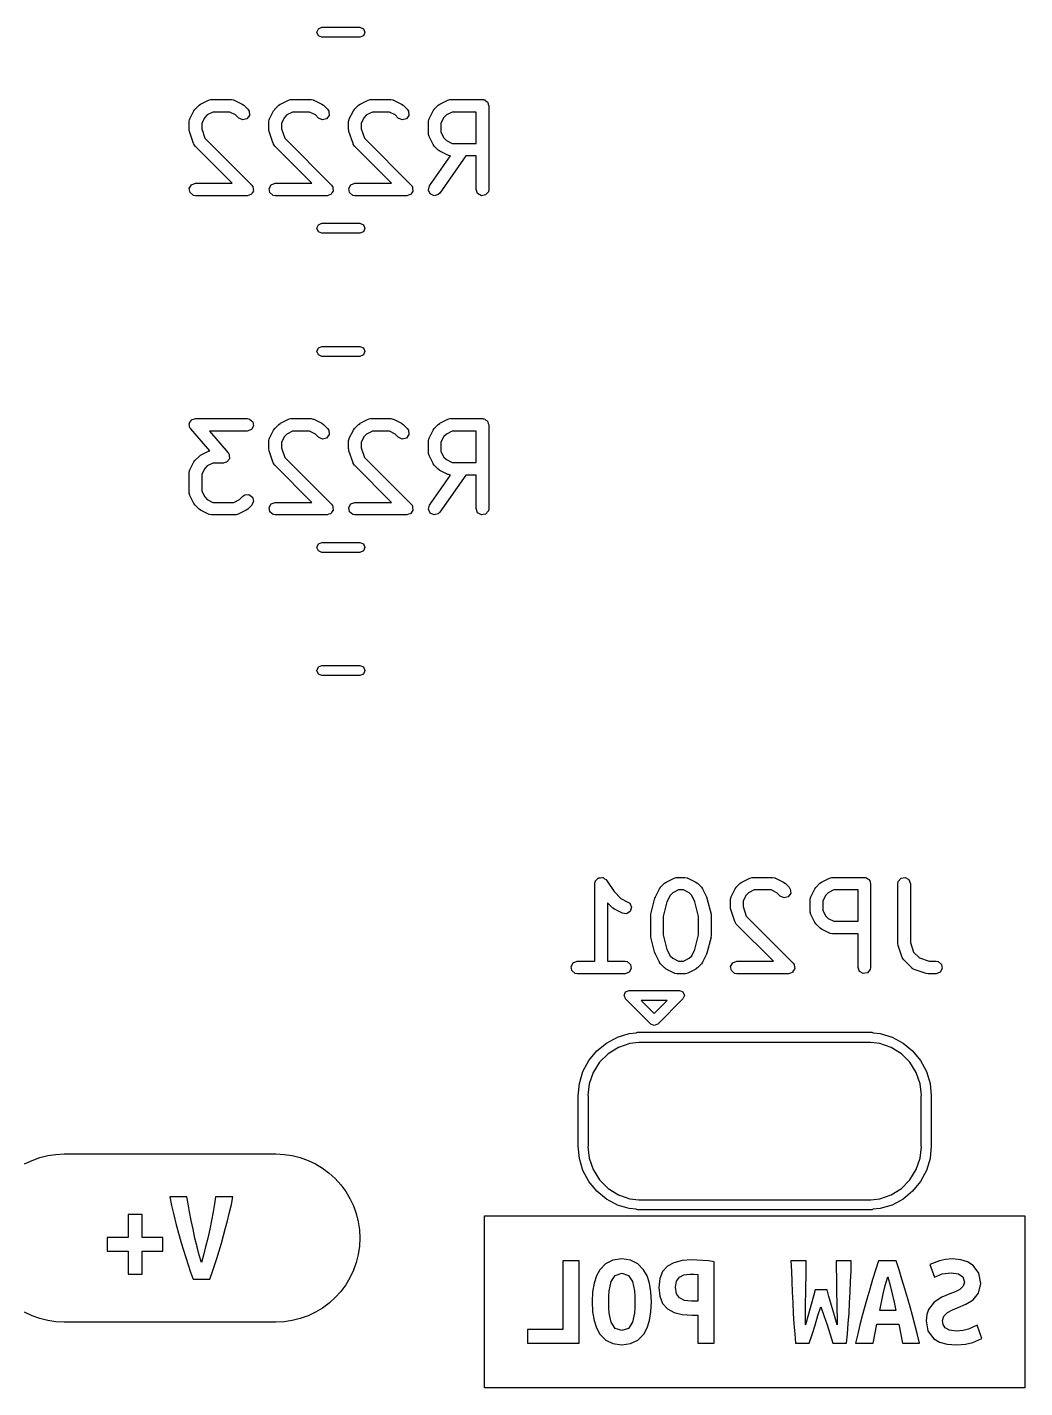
# Model space of a CAD drawing. Extents: x 88 to 206, y -135 to -60.
# Drawn here: x 135.45 to 147.37, y -115.69 to -99.44 of the extents above; entities that cross this region are included whole.
import ezdxf

# ---------------------------------------------------------------- set-up
doc = ezdxf.new("R2010")
doc.units = 0
doc.layers.add('BLACK', color=7, linetype='CONTINUOUS')

msp = doc.modelspace()

# ---------------------------------------------------------------- linework, layer by layer
at = {"layer": 'BLACK', "linetype": 'CONTINUOUS'}
for p, q in [((138.915, -99.5036), (138.933, -99.4612)), ((138.933, -99.546), (138.915, -99.5036)), ((138.933, -99.4612), (138.975, -99.4436)), ((138.975, -99.5636), (138.933, -99.546)), ((138.975, -99.4436), (139.429, -99.4436)), ((139.429, -99.5636), (138.975, -99.5636)), ((139.429, -99.4436), (139.472, -99.4612)), ((139.472, -99.546), (139.429, -99.5636)), ((139.472, -99.4612), (139.489, -99.5036)), ((139.489, -99.5036), (139.472, -99.546)), ((137.459, -100.423), (137.507, -100.376)), ((137.507, -100.376), (137.525, -100.363)), ((137.525, -100.363), (137.526, -100.362)), ((137.526, -100.362), (137.621, -100.314)), ((137.621, -100.314), (137.646, -100.306)), ((137.646, -100.306), (137.651, -100.308)), ((137.651, -100.308), (137.655, -100.306)), ((137.655, -100.306), (137.893, -100.306)), ((137.893, -100.306), (137.919, -100.311)), ((137.919, -100.311), (137.922, -100.313)), ((137.922, -100.313), (137.926, -100.314)), ((137.926, -100.314), (138.022, -100.362)), ((138.022, -100.362), (138.04, -100.375)), ((138.04, -100.375), (138.041, -100.376)), ((138.041, -100.376), (138.089, -100.423)), ((138.411, -100.423), (138.459, -100.376)), ((138.459, -100.376), (138.477, -100.363)), ((138.477, -100.363), (138.478, -100.362)), ((138.478, -100.362), (138.574, -100.314)), ((138.574, -100.314), (138.599, -100.306)), ((138.599, -100.306), (138.603, -100.308)), ((138.603, -100.308), (138.607, -100.306)), ((138.607, -100.306), (138.845, -100.306)), ((138.845, -100.306), (138.871, -100.311)), ((138.871, -100.311), (138.874, -100.313)), ((138.874, -100.313), (138.879, -100.314)), ((138.879, -100.314), (138.974, -100.362)), ((138.974, -100.362), (138.992, -100.375)), ((138.992, -100.375), (138.994, -100.376)), ((138.994, -100.376), (139.041, -100.423)), ((139.364, -100.423), (139.411, -100.376)), ((139.411, -100.376), (139.43, -100.363)), ((139.43, -100.363), (139.431, -100.362)), ((139.431, -100.362), (139.526, -100.314)), ((139.526, -100.314), (139.551, -100.306)), ((139.551, -100.306), (139.555, -100.308)), ((139.555, -100.308), (139.56, -100.306)), ((139.56, -100.306), (139.798, -100.306)), ((139.798, -100.306), (139.823, -100.311)), ((139.823, -100.311), (139.827, -100.313)), ((139.827, -100.313), (139.831, -100.314)), ((139.831, -100.314), (139.926, -100.362)), ((139.926, -100.362), (139.944, -100.375)), ((139.944, -100.375), (139.946, -100.376)), ((139.946, -100.376), (139.994, -100.423)), ((140.316, -100.423), (140.364, -100.376)), ((140.364, -100.376), (140.382, -100.363)), ((140.382, -100.363), (140.383, -100.362)), ((140.383, -100.362), (140.478, -100.314)), ((140.478, -100.314), (140.503, -100.306)), ((140.503, -100.306), (140.508, -100.308)), ((140.508, -100.308), (140.512, -100.306)), ((140.512, -100.306), (140.893, -100.306)), ((140.893, -100.306), (140.903, -100.308)), ((140.903, -100.308), (140.906, -100.307)), ((140.906, -100.307), (140.909, -100.309)), ((140.909, -100.309), (140.919, -100.311)), ((140.919, -100.311), (140.933, -100.323)), ((140.933, -100.323), (140.95, -100.333)), ((140.95, -100.333), (140.953, -100.339)), ((140.953, -100.339), (140.958, -100.343)), ((140.958, -100.343), (140.961, -100.363)), ((140.961, -100.363), (140.968, -100.381)), ((137.397, -100.538), (137.445, -100.443)), ((137.397, -100.542), (137.397, -100.538)), ((137.445, -100.443), (137.458, -100.425)), ((137.458, -100.425), (137.459, -100.423)), ((137.574, -100.521), (137.539, -100.589)), ((137.604, -100.49), (137.574, -100.521)), ((137.672, -100.456), (137.604, -100.49)), ((137.875, -100.456), (137.672, -100.456)), ((137.944, -100.49), (137.875, -100.456)), ((137.983, -100.529), (137.944, -100.49)), ((138.029, -100.551), (137.983, -100.529)), ((138.079, -100.538), (138.029, -100.551)), ((138.108, -100.496), (138.079, -100.538)), ((138.089, -100.423), (138.104, -100.445)), ((138.104, -100.445), (138.108, -100.496)), ((138.349, -100.542), (138.35, -100.538)), ((138.35, -100.538), (138.397, -100.443)), ((138.397, -100.443), (138.411, -100.425)), ((138.411, -100.425), (138.411, -100.423)), ((138.526, -100.521), (138.492, -100.589)), ((138.556, -100.49), (138.526, -100.521)), ((138.625, -100.456), (138.556, -100.49)), ((138.828, -100.456), (138.625, -100.456)), ((138.896, -100.49), (138.828, -100.456)), ((138.935, -100.529), (138.896, -100.49)), ((138.982, -100.551), (138.935, -100.529)), ((139.031, -100.538), (138.982, -100.551)), ((139.061, -100.496), (139.031, -100.538)), ((139.041, -100.423), (139.056, -100.445)), ((139.056, -100.445), (139.061, -100.496)), ((139.301, -100.542), (139.302, -100.538)), ((139.302, -100.538), (139.35, -100.443)), ((139.35, -100.443), (139.363, -100.425)), ((139.363, -100.425), (139.364, -100.423)), ((139.478, -100.521), (139.444, -100.589)), ((139.509, -100.49), (139.478, -100.521)), ((139.577, -100.456), (139.509, -100.49)), ((139.78, -100.456), (139.577, -100.456)), ((139.848, -100.49), (139.78, -100.456)), ((139.887, -100.529), (139.848, -100.49)), ((139.934, -100.551), (139.887, -100.529)), ((139.984, -100.538), (139.934, -100.551)), ((140.013, -100.496), (139.984, -100.538)), ((139.994, -100.423), (140.008, -100.445)), ((140.008, -100.445), (140.013, -100.496)), ((140.254, -100.538), (140.302, -100.443)), ((140.254, -100.542), (140.254, -100.538)), ((140.302, -100.443), (140.315, -100.425)), ((140.315, -100.425), (140.316, -100.423)), ((140.431, -100.521), (140.396, -100.589)), ((140.461, -100.49), (140.431, -100.521)), ((140.53, -100.456), (140.461, -100.49)), ((140.818, -100.456), (140.53, -100.456)), ((140.818, -100.83), (140.818, -100.456)), ((140.968, -100.381), (140.968, -101.381)), ((137.389, -100.571), (137.394, -100.546)), ((137.389, -100.667), (137.389, -100.571)), ((137.39, -100.668), (137.389, -100.667)), ((137.393, -100.69), (137.39, -100.668)), ((137.441, -100.833), (137.393, -100.69)), ((137.394, -100.546), (137.397, -100.542)), ((137.539, -100.589), (137.539, -100.655)), ((137.539, -100.655), (137.577, -100.769)), ((138.342, -100.571), (138.346, -100.546)), ((138.342, -100.667), (138.342, -100.571)), ((138.342, -100.668), (138.342, -100.667)), ((138.346, -100.69), (138.342, -100.668)), ((138.346, -100.546), (138.349, -100.542)), ((138.393, -100.833), (138.346, -100.69)), ((138.492, -100.589), (138.492, -100.655)), ((138.492, -100.655), (138.53, -100.769)), ((139.294, -100.571), (139.299, -100.546)), ((139.294, -100.667), (139.294, -100.571)), ((139.295, -100.668), (139.294, -100.667)), ((139.298, -100.69), (139.295, -100.668)), ((139.346, -100.833), (139.298, -100.69)), ((139.299, -100.546), (139.301, -100.542)), ((139.444, -100.589), (139.444, -100.655)), ((139.444, -100.655), (139.482, -100.769)), ((140.246, -100.571), (140.251, -100.546)), ((140.246, -100.714), (140.246, -100.571)), ((140.251, -100.546), (140.254, -100.542)), ((140.396, -100.589), (140.396, -100.697)), ((140.396, -100.697), (140.431, -100.765)), ((137.444, -100.837), (137.441, -100.833)), ((137.444, -100.841), (137.444, -100.837)), ((137.459, -100.863), (137.444, -100.841)), ((137.902, -101.306), (137.459, -100.863)), ((137.577, -100.769), (138.136, -101.328)), ((138.396, -100.837), (138.393, -100.833)), ((138.396, -100.841), (138.396, -100.837)), ((138.411, -100.863), (138.396, -100.841)), ((138.855, -101.306), (138.411, -100.863)), ((138.53, -100.769), (139.089, -101.328)), ((139.348, -100.837), (139.346, -100.833)), ((139.349, -100.841), (139.348, -100.837)), ((139.364, -100.863), (139.349, -100.841)), ((139.807, -101.306), (139.364, -100.863)), ((139.482, -100.769), (140.041, -101.328)), ((140.248, -100.719), (140.246, -100.714)), ((140.247, -100.723), (140.248, -100.719)), ((140.254, -100.748), (140.247, -100.723)), ((140.302, -100.843), (140.254, -100.748)), ((140.303, -100.844), (140.302, -100.843)), ((140.316, -100.863), (140.303, -100.844)), ((140.364, -100.91), (140.316, -100.863)), ((140.431, -100.765), (140.461, -100.796)), ((140.461, -100.796), (140.53, -100.83)), ((140.53, -100.83), (140.818, -100.83)), ((140.26, -101.338), (140.511, -100.98)), ((140.365, -100.911), (140.364, -100.91)), ((140.383, -100.924), (140.365, -100.911)), ((140.478, -100.972), (140.383, -100.924)), ((140.694, -100.98), (140.383, -101.424)), ((140.483, -100.972), (140.478, -100.972)), ((140.486, -100.975), (140.483, -100.972)), ((140.511, -100.98), (140.486, -100.975)), ((140.818, -100.98), (140.694, -100.98)), ((140.818, -101.381), (140.818, -100.98)), ((137.39, -101.368), (137.416, -101.324)), ((137.416, -101.324), (137.464, -101.306)), ((137.464, -101.306), (137.902, -101.306)), ((138.136, -101.328), (138.146, -101.341)), ((138.146, -101.341), (138.148, -101.343)), ((138.148, -101.343), (138.149, -101.345)), ((138.149, -101.345), (138.151, -101.349)), ((138.151, -101.349), (138.153, -101.372)), ((138.343, -101.368), (138.368, -101.324)), ((138.368, -101.324), (138.417, -101.306)), ((138.417, -101.306), (138.855, -101.306)), ((139.089, -101.328), (139.098, -101.341)), ((139.098, -101.341), (139.101, -101.343)), ((139.101, -101.343), (139.101, -101.345)), ((139.101, -101.345), (139.104, -101.349)), ((139.104, -101.349), (139.106, -101.372)), ((139.295, -101.368), (139.321, -101.324)), ((139.321, -101.324), (139.369, -101.306)), ((139.369, -101.306), (139.807, -101.306)), ((140.041, -101.328), (140.051, -101.341)), ((140.051, -101.341), (140.053, -101.343)), ((140.053, -101.343), (140.053, -101.345)), ((140.053, -101.345), (140.056, -101.349)), ((140.056, -101.349), (140.058, -101.372)), ((140.247, -101.388), (140.26, -101.338)), ((137.399, -101.418), (137.39, -101.368)), ((137.439, -101.451), (137.399, -101.418)), ((137.464, -101.456), (137.439, -101.451)), ((138.083, -101.456), (137.464, -101.456)), ((138.105, -101.448), (138.083, -101.456)), ((138.126, -101.442), (138.105, -101.448)), ((138.128, -101.44), (138.126, -101.442)), ((138.132, -101.438), (138.128, -101.44)), ((138.143, -101.419), (138.132, -101.438)), ((138.156, -101.4), (138.143, -101.419)), ((138.153, -101.372), (138.157, -101.394)), ((138.157, -101.394), (138.155, -101.397)), ((138.155, -101.397), (138.156, -101.4)), ((138.352, -101.418), (138.343, -101.368)), ((138.391, -101.451), (138.352, -101.418)), ((138.417, -101.456), (138.391, -101.451)), ((139.036, -101.456), (138.417, -101.456)), ((139.057, -101.448), (139.036, -101.456)), ((139.079, -101.442), (139.057, -101.448)), ((139.081, -101.44), (139.079, -101.442)), ((139.084, -101.438), (139.081, -101.44)), ((139.095, -101.419), (139.084, -101.438)), ((139.108, -101.4), (139.095, -101.419)), ((139.106, -101.372), (139.11, -101.394)), ((139.11, -101.394), (139.108, -101.397)), ((139.108, -101.397), (139.108, -101.4)), ((139.304, -101.418), (139.295, -101.368)), ((139.343, -101.451), (139.304, -101.418)), ((139.369, -101.456), (139.343, -101.451)), ((139.988, -101.456), (139.369, -101.456)), ((140.009, -101.448), (139.988, -101.456)), ((140.031, -101.442), (140.009, -101.448)), ((140.033, -101.44), (140.031, -101.442)), ((140.036, -101.438), (140.033, -101.44)), ((140.048, -101.419), (140.036, -101.438)), ((140.061, -101.4), (140.048, -101.419)), ((140.058, -101.372), (140.062, -101.394)), ((140.062, -101.394), (140.06, -101.397)), ((140.06, -101.397), (140.061, -101.4)), ((140.268, -101.434), (140.247, -101.388)), ((140.315, -101.456), (140.268, -101.434)), ((140.364, -101.442), (140.315, -101.456)), ((140.383, -101.424), (140.364, -101.442)), ((140.835, -101.429), (140.818, -101.381)), ((140.88, -101.455), (140.835, -101.429)), ((140.93, -101.446), (140.88, -101.455)), ((140.963, -101.407), (140.93, -101.446)), ((140.968, -101.381), (140.963, -101.407)), ((138.915, -101.844), (138.933, -101.801)), ((138.933, -101.801), (138.975, -101.784)), ((138.975, -101.784), (139.429, -101.784)), ((139.429, -101.784), (139.472, -101.801)), ((139.472, -101.801), (139.489, -101.844)), ((138.933, -101.886), (138.915, -101.844)), ((138.975, -101.904), (138.933, -101.886)), ((139.429, -101.904), (138.975, -101.904)), ((139.472, -101.886), (139.429, -101.904)), ((139.489, -101.844), (139.472, -101.886)), ((138.915, -103.314), (138.933, -103.271)), ((138.933, -103.271), (138.975, -103.254)), ((138.975, -103.254), (139.429, -103.254)), ((139.429, -103.254), (139.472, -103.271)), ((139.472, -103.271), (139.489, -103.314)), ((138.933, -103.356), (138.915, -103.314)), ((138.975, -103.374), (138.933, -103.356)), ((139.429, -103.374), (138.975, -103.374)), ((139.472, -103.356), (139.429, -103.374)), ((139.489, -103.314), (139.472, -103.356)), ((137.39, -104.178), (137.393, -104.173)), ((137.394, -104.198), (137.39, -104.178)), ((137.393, -104.167), (137.406, -104.151)), ((137.393, -104.173), (137.393, -104.167)), ((137.394, -104.218), (137.394, -104.198)), ((137.399, -104.225), (137.394, -104.218)), ((137.399, -104.228), (137.399, -104.225)), ((137.402, -104.231), (137.399, -104.228)), ((137.408, -104.24), (137.402, -104.231)), ((137.406, -104.151), (137.416, -104.134)), ((137.636, -104.501), (137.408, -104.24)), ((137.416, -104.134), (137.422, -104.131)), ((137.422, -104.131), (137.425, -104.127)), ((137.425, -104.127), (137.445, -104.123)), ((137.445, -104.123), (137.464, -104.116)), ((137.464, -104.116), (138.083, -104.116)), ((138.083, -104.266), (137.63, -104.266)), ((137.63, -104.266), (137.854, -104.523)), ((138.083, -104.116), (138.109, -104.121)), ((138.132, -104.248), (138.083, -104.266)), ((138.109, -104.121), (138.148, -104.153)), ((138.157, -104.204), (138.132, -104.248)), ((138.148, -104.153), (138.157, -104.204)), ((138.35, -104.348), (138.397, -104.253)), ((138.397, -104.253), (138.411, -104.235)), ((138.411, -104.233), (138.459, -104.186)), ((138.411, -104.235), (138.411, -104.233)), ((138.459, -104.186), (138.477, -104.173)), ((138.477, -104.173), (138.478, -104.172)), ((138.478, -104.172), (138.574, -104.124)), ((138.625, -104.266), (138.556, -104.3)), ((138.574, -104.124), (138.599, -104.116)), ((138.599, -104.116), (138.603, -104.118)), ((138.603, -104.118), (138.607, -104.116)), ((138.607, -104.116), (138.845, -104.116)), ((138.828, -104.266), (138.625, -104.266)), ((138.896, -104.3), (138.828, -104.266)), ((138.845, -104.116), (138.871, -104.121)), ((138.871, -104.121), (138.874, -104.123)), ((138.874, -104.123), (138.879, -104.124)), ((138.879, -104.124), (138.974, -104.172)), ((138.974, -104.172), (138.992, -104.185)), ((138.992, -104.185), (138.994, -104.186)), ((138.994, -104.186), (139.041, -104.233)), ((139.041, -104.233), (139.056, -104.255)), ((139.056, -104.255), (139.061, -104.306)), ((139.302, -104.348), (139.35, -104.253)), ((139.35, -104.253), (139.363, -104.235)), ((139.363, -104.235), (139.364, -104.233)), ((139.364, -104.233), (139.411, -104.186)), ((139.411, -104.186), (139.43, -104.173)), ((139.43, -104.173), (139.431, -104.172)), ((139.431, -104.172), (139.526, -104.124)), ((139.577, -104.266), (139.509, -104.3)), ((139.526, -104.124), (139.551, -104.116)), ((139.551, -104.116), (139.555, -104.118)), ((139.555, -104.118), (139.56, -104.116)), ((139.56, -104.116), (139.798, -104.116)), ((139.78, -104.266), (139.577, -104.266)), ((139.848, -104.3), (139.78, -104.266)), ((139.798, -104.116), (139.823, -104.121)), ((139.823, -104.121), (139.827, -104.123)), ((139.827, -104.123), (139.831, -104.124)), ((139.831, -104.124), (139.926, -104.172)), ((139.926, -104.172), (139.944, -104.185)), ((139.944, -104.185), (139.946, -104.186)), ((139.946, -104.186), (139.994, -104.233)), ((139.994, -104.233), (140.008, -104.255)), ((140.008, -104.255), (140.013, -104.306)), ((140.254, -104.348), (140.302, -104.253)), ((140.302, -104.253), (140.315, -104.235)), ((140.315, -104.235), (140.316, -104.233)), ((140.316, -104.233), (140.364, -104.186)), ((140.364, -104.186), (140.382, -104.173)), ((140.382, -104.173), (140.383, -104.172)), ((140.383, -104.172), (140.478, -104.124)), ((140.53, -104.266), (140.461, -104.3)), ((140.478, -104.124), (140.503, -104.116)), ((140.503, -104.116), (140.508, -104.118)), ((140.508, -104.118), (140.512, -104.116)), ((140.512, -104.116), (140.893, -104.116)), ((140.818, -104.266), (140.53, -104.266)), ((140.818, -104.64), (140.818, -104.266)), ((140.893, -104.116), (140.903, -104.118)), ((140.903, -104.118), (140.906, -104.117)), ((140.906, -104.117), (140.909, -104.119)), ((140.909, -104.119), (140.919, -104.121)), ((140.919, -104.121), (140.933, -104.133)), ((140.933, -104.133), (140.95, -104.143)), ((140.95, -104.143), (140.953, -104.149)), ((140.953, -104.149), (140.958, -104.153)), ((140.958, -104.153), (140.961, -104.173)), ((140.961, -104.173), (140.968, -104.191)), ((140.968, -104.191), (140.968, -105.191)), ((138.342, -104.381), (138.346, -104.356)), ((138.342, -104.477), (138.342, -104.381)), ((138.346, -104.356), (138.349, -104.352)), ((138.349, -104.352), (138.35, -104.348)), ((138.526, -104.331), (138.492, -104.399)), ((138.492, -104.399), (138.492, -104.465)), ((138.556, -104.3), (138.526, -104.331)), ((138.935, -104.339), (138.896, -104.3)), ((138.982, -104.361), (138.935, -104.339)), ((139.031, -104.348), (138.982, -104.361)), ((139.061, -104.306), (139.031, -104.348)), ((139.294, -104.381), (139.299, -104.356)), ((139.294, -104.477), (139.294, -104.381)), ((139.299, -104.356), (139.301, -104.352)), ((139.301, -104.352), (139.302, -104.348)), ((139.478, -104.331), (139.444, -104.399)), ((139.444, -104.399), (139.444, -104.465)), ((139.509, -104.3), (139.478, -104.331)), ((139.887, -104.339), (139.848, -104.3)), ((139.934, -104.361), (139.887, -104.339)), ((139.984, -104.348), (139.934, -104.361)), ((140.013, -104.306), (139.984, -104.348)), ((140.246, -104.381), (140.251, -104.356)), ((140.246, -104.524), (140.246, -104.381)), ((140.251, -104.356), (140.254, -104.352)), ((140.254, -104.352), (140.254, -104.348)), ((140.431, -104.331), (140.396, -104.399)), ((140.396, -104.399), (140.396, -104.507)), ((140.461, -104.3), (140.431, -104.331)), ((137.459, -104.614), (137.507, -104.567)), ((137.507, -104.567), (137.525, -104.554)), ((137.525, -104.554), (137.526, -104.552)), ((137.526, -104.552), (137.621, -104.505)), ((137.621, -104.505), (137.636, -104.501)), ((137.854, -104.523), (137.86, -104.532)), ((137.869, -104.596), (137.856, -104.612)), ((137.86, -104.532), (137.863, -104.534)), ((137.863, -104.534), (137.863, -104.537)), ((137.863, -104.537), (137.868, -104.545)), ((137.868, -104.545), (137.868, -104.565)), ((137.868, -104.565), (137.871, -104.585)), ((137.871, -104.585), (137.869, -104.59)), ((137.869, -104.59), (137.869, -104.596)), ((138.342, -104.478), (138.342, -104.477)), ((138.346, -104.5), (138.342, -104.478)), ((138.393, -104.643), (138.346, -104.5)), ((138.492, -104.465), (138.53, -104.579)), ((138.53, -104.579), (139.089, -105.138)), ((139.295, -104.478), (139.294, -104.477)), ((139.298, -104.5), (139.295, -104.478)), ((139.346, -104.643), (139.298, -104.5)), ((139.444, -104.465), (139.482, -104.579)), ((139.482, -104.579), (140.041, -105.138)), ((140.248, -104.529), (140.246, -104.524)), ((140.247, -104.533), (140.248, -104.529)), ((140.254, -104.558), (140.247, -104.533)), ((140.302, -104.653), (140.254, -104.558)), ((140.396, -104.507), (140.431, -104.575)), ((140.431, -104.575), (140.461, -104.606)), ((137.389, -104.762), (137.394, -104.737)), ((137.389, -105.001), (137.389, -104.762)), ((137.394, -104.737), (137.397, -104.733)), ((137.397, -104.729), (137.445, -104.634)), ((137.397, -104.733), (137.397, -104.729)), ((137.445, -104.634), (137.458, -104.616)), ((137.458, -104.616), (137.459, -104.614)), ((137.574, -104.712), (137.539, -104.78)), ((137.604, -104.681), (137.574, -104.712)), ((137.672, -104.647), (137.604, -104.681)), ((137.798, -104.647), (137.672, -104.647)), ((137.817, -104.64), (137.798, -104.647)), ((137.836, -104.636), (137.817, -104.64)), ((137.84, -104.631), (137.836, -104.636)), ((137.846, -104.629), (137.84, -104.631)), ((137.856, -104.612), (137.846, -104.629)), ((138.396, -104.647), (138.393, -104.643)), ((138.396, -104.651), (138.396, -104.647)), ((138.411, -104.673), (138.396, -104.651)), ((138.855, -105.116), (138.411, -104.673)), ((139.348, -104.647), (139.346, -104.643)), ((139.349, -104.651), (139.348, -104.647)), ((139.364, -104.673), (139.349, -104.651)), ((139.807, -105.116), (139.364, -104.673)), ((140.303, -104.654), (140.302, -104.653)), ((140.316, -104.673), (140.303, -104.654)), ((140.364, -104.72), (140.316, -104.673)), ((140.365, -104.721), (140.364, -104.72)), ((140.383, -104.734), (140.365, -104.721)), ((140.478, -104.782), (140.383, -104.734)), ((140.461, -104.606), (140.53, -104.64)), ((140.53, -104.64), (140.818, -104.64)), ((137.539, -104.78), (137.539, -104.983)), ((140.26, -105.148), (140.511, -104.79)), ((140.694, -104.79), (140.383, -105.234)), ((140.483, -104.782), (140.478, -104.782)), ((140.486, -104.785), (140.483, -104.782)), ((140.511, -104.79), (140.486, -104.785)), ((140.818, -104.79), (140.694, -104.79)), ((140.818, -105.191), (140.818, -104.79)), ((137.391, -105.005), (137.389, -105.001)), ((137.39, -105.009), (137.391, -105.005)), ((137.397, -105.034), (137.39, -105.009)), ((137.445, -105.129), (137.397, -105.034)), ((137.539, -104.983), (137.574, -105.051)), ((137.574, -105.051), (137.604, -105.082)), ((137.604, -105.082), (137.672, -105.116)), ((137.923, -105.116), (137.991, -105.082)), ((137.991, -105.082), (138.03, -105.043)), ((138.03, -105.043), (138.052, -105.028)), ((138.052, -105.028), (138.103, -105.023)), ((138.103, -105.023), (138.145, -105.053)), ((138.145, -105.053), (138.158, -105.102)), ((137.446, -105.13), (137.445, -105.129)), ((137.459, -105.149), (137.446, -105.13)), ((137.507, -105.196), (137.459, -105.149)), ((137.508, -105.197), (137.507, -105.196)), ((137.526, -105.21), (137.508, -105.197)), ((137.621, -105.258), (137.526, -105.21)), ((137.672, -105.116), (137.923, -105.116)), ((138.069, -105.21), (137.974, -105.258)), ((138.07, -105.209), (138.069, -105.21)), ((138.089, -105.196), (138.07, -105.209)), ((138.136, -105.149), (138.089, -105.196)), ((138.158, -105.102), (138.136, -105.149)), ((138.343, -105.178), (138.368, -105.134)), ((138.352, -105.228), (138.343, -105.178)), ((138.391, -105.261), (138.352, -105.228)), ((138.368, -105.134), (138.417, -105.116)), ((138.417, -105.116), (138.855, -105.116)), ((139.081, -105.25), (139.079, -105.252)), ((139.084, -105.248), (139.081, -105.25)), ((139.095, -105.229), (139.084, -105.248)), ((139.089, -105.138), (139.098, -105.151)), ((139.108, -105.21), (139.095, -105.229)), ((139.098, -105.151), (139.101, -105.153)), ((139.101, -105.153), (139.101, -105.155)), ((139.101, -105.155), (139.104, -105.159)), ((139.104, -105.159), (139.106, -105.182)), ((139.106, -105.182), (139.11, -105.204)), ((139.11, -105.204), (139.108, -105.207)), ((139.108, -105.207), (139.108, -105.21)), ((139.295, -105.178), (139.321, -105.134)), ((139.304, -105.228), (139.295, -105.178)), ((139.343, -105.261), (139.304, -105.228)), ((139.321, -105.134), (139.369, -105.116)), ((139.369, -105.116), (139.807, -105.116)), ((140.033, -105.25), (140.031, -105.252)), ((140.036, -105.248), (140.033, -105.25)), ((140.048, -105.229), (140.036, -105.248)), ((140.041, -105.138), (140.051, -105.151)), ((140.061, -105.21), (140.048, -105.229)), ((140.051, -105.151), (140.053, -105.153)), ((140.053, -105.153), (140.053, -105.155)), ((140.053, -105.155), (140.056, -105.159)), ((140.056, -105.159), (140.058, -105.182)), ((140.058, -105.182), (140.062, -105.204)), ((140.062, -105.204), (140.06, -105.207)), ((140.06, -105.207), (140.061, -105.21)), ((140.247, -105.198), (140.26, -105.148)), ((140.268, -105.244), (140.247, -105.198)), ((140.315, -105.266), (140.268, -105.244)), ((140.383, -105.234), (140.364, -105.252)), ((140.835, -105.239), (140.818, -105.191)), ((140.88, -105.265), (140.835, -105.239)), ((140.963, -105.217), (140.93, -105.256)), ((140.968, -105.191), (140.963, -105.217)), ((137.626, -105.259), (137.621, -105.258)), ((137.629, -105.261), (137.626, -105.259)), ((137.655, -105.266), (137.629, -105.261)), ((137.94, -105.266), (137.655, -105.266)), ((137.945, -105.264), (137.94, -105.266)), ((137.949, -105.265), (137.945, -105.264)), ((137.974, -105.258), (137.949, -105.265)), ((138.417, -105.266), (138.391, -105.261)), ((139.036, -105.266), (138.417, -105.266)), ((139.057, -105.258), (139.036, -105.266)), ((139.079, -105.252), (139.057, -105.258)), ((139.369, -105.266), (139.343, -105.261)), ((139.988, -105.266), (139.369, -105.266)), ((140.009, -105.258), (139.988, -105.266)), ((140.031, -105.252), (140.009, -105.258)), ((140.364, -105.252), (140.315, -105.266)), ((140.93, -105.256), (140.88, -105.265)), ((138.915, -105.654), (138.933, -105.611)), ((138.933, -105.696), (138.915, -105.654)), ((138.933, -105.611), (138.975, -105.594)), ((138.975, -105.714), (138.933, -105.696)), ((138.975, -105.594), (139.429, -105.594)), ((139.429, -105.714), (138.975, -105.714)), ((139.429, -105.594), (139.472, -105.611)), ((139.472, -105.696), (139.429, -105.714)), ((139.472, -105.611), (139.489, -105.654)), ((139.489, -105.654), (139.472, -105.696)), ((138.915, -107.124), (138.933, -107.081)), ((138.933, -107.166), (138.915, -107.124)), ((138.933, -107.081), (138.975, -107.064)), ((138.975, -107.184), (138.933, -107.166)), ((138.975, -107.064), (139.429, -107.064)), ((139.429, -107.184), (138.975, -107.184)), ((139.429, -107.064), (139.472, -107.081)), ((139.472, -107.166), (139.429, -107.184)), ((139.472, -107.081), (139.489, -107.124)), ((139.489, -107.124), (139.472, -107.166)), ((142.244, -109.635), (142.26, -109.62)), ((142.244, -109.639), (142.244, -109.635)), ((142.26, -109.62), (142.274, -109.603)), ((142.274, -109.603), (142.278, -109.602)), ((142.278, -109.602), (142.282, -109.599)), ((142.282, -109.599), (142.303, -109.598)), ((142.303, -109.598), (142.325, -109.594)), ((142.325, -109.594), (142.328, -109.596)), ((142.328, -109.596), (142.333, -109.596)), ((142.333, -109.596), (142.35, -109.609)), ((142.35, -109.609), (142.369, -109.62)), ((142.369, -109.62), (142.371, -109.624)), ((142.371, -109.624), (142.374, -109.627)), ((142.374, -109.627), (142.465, -109.763)), ((143.088, -109.649), (143.183, -109.601)), ((143.183, -109.601), (143.208, -109.594)), ((143.208, -109.594), (143.212, -109.595)), ((143.212, -109.595), (143.216, -109.593)), ((143.216, -109.593), (143.312, -109.593)), ((143.312, -109.593), (143.337, -109.598)), ((143.337, -109.598), (143.341, -109.601)), ((143.341, -109.601), (143.345, -109.601)), ((143.345, -109.601), (143.44, -109.649)), ((143.992, -109.649), (144.088, -109.601)), ((144.088, -109.601), (144.113, -109.594)), ((144.113, -109.594), (144.117, -109.595)), ((144.117, -109.595), (144.121, -109.593)), ((144.121, -109.593), (144.359, -109.593)), ((144.359, -109.593), (144.385, -109.598)), ((144.385, -109.598), (144.388, -109.601)), ((144.388, -109.601), (144.393, -109.601)), ((144.393, -109.601), (144.488, -109.649)), ((144.945, -109.649), (145.04, -109.601)), ((145.04, -109.601), (145.065, -109.594)), ((145.065, -109.594), (145.069, -109.595)), ((145.069, -109.595), (145.074, -109.593)), ((145.074, -109.593), (145.455, -109.593)), ((145.455, -109.593), (145.464, -109.595)), ((145.464, -109.595), (145.468, -109.594)), ((145.468, -109.594), (145.47, -109.596)), ((145.47, -109.596), (145.48, -109.598)), ((145.48, -109.598), (145.495, -109.61)), ((145.495, -109.61), (145.512, -109.62)), ((145.512, -109.62), (145.514, -109.626)), ((145.514, -109.626), (145.519, -109.631)), ((145.519, -109.631), (145.523, -109.65)), ((145.86, -109.643), (145.893, -109.603)), ((145.893, -109.603), (145.944, -109.594)), ((145.944, -109.594), (145.988, -109.62)), ((145.988, -109.62), (146.006, -109.668)), ((142.237, -109.668), (142.241, -109.643)), ((142.237, -110.593), (142.237, -109.668)), ((142.241, -109.643), (142.244, -109.639)), ((142.465, -109.763), (142.547, -109.845)), ((142.959, -109.825), (143.006, -109.73)), ((143.006, -109.73), (143.02, -109.712)), ((143.02, -109.712), (143.021, -109.71)), ((143.021, -109.71), (143.068, -109.663)), ((143.068, -109.663), (143.087, -109.65)), ((143.087, -109.65), (143.088, -109.649)), ((143.166, -109.777), (143.135, -109.808)), ((143.234, -109.743), (143.166, -109.777)), ((143.294, -109.743), (143.234, -109.743)), ((143.362, -109.777), (143.294, -109.743)), ((143.393, -109.808), (143.362, -109.777)), ((143.44, -109.649), (143.458, -109.662)), ((143.458, -109.662), (143.46, -109.663)), ((143.46, -109.663), (143.508, -109.71)), ((143.508, -109.71), (143.52, -109.729)), ((143.52, -109.729), (143.522, -109.73)), ((143.522, -109.73), (143.569, -109.825)), ((143.864, -109.825), (143.911, -109.73)), ((143.911, -109.73), (143.925, -109.712)), ((143.925, -109.71), (143.973, -109.663)), ((143.925, -109.712), (143.925, -109.71)), ((143.973, -109.663), (143.991, -109.65)), ((143.991, -109.65), (143.992, -109.649)), ((144.07, -109.777), (144.04, -109.808)), ((144.139, -109.743), (144.07, -109.777)), ((144.342, -109.743), (144.139, -109.743)), ((144.41, -109.777), (144.342, -109.743)), ((144.449, -109.816), (144.41, -109.777)), ((144.488, -109.649), (144.506, -109.662)), ((144.506, -109.662), (144.508, -109.663)), ((144.508, -109.663), (144.555, -109.71)), ((144.575, -109.783), (144.545, -109.825)), ((144.555, -109.71), (144.57, -109.732)), ((144.57, -109.732), (144.575, -109.783)), ((144.816, -109.825), (144.864, -109.73)), ((144.864, -109.73), (144.877, -109.712)), ((144.877, -109.712), (144.878, -109.71)), ((144.878, -109.71), (144.925, -109.663)), ((144.925, -109.663), (144.944, -109.65)), ((144.944, -109.65), (144.945, -109.649)), ((145.023, -109.777), (144.992, -109.808)), ((145.091, -109.743), (145.023, -109.777)), ((145.38, -109.743), (145.091, -109.743)), ((145.38, -110.117), (145.38, -109.743)), ((145.523, -109.65), (145.53, -109.668)), ((145.53, -109.668), (145.53, -110.668)), ((145.856, -109.668), (145.86, -109.643)), ((145.856, -110.382), (145.856, -109.668)), ((146.006, -109.668), (146.006, -110.37)), ((142.449, -109.959), (142.387, -109.897)), ((142.387, -109.897), (142.387, -110.593)), ((142.451, -109.96), (142.449, -109.959)), ((142.469, -109.973), (142.451, -109.96)), ((142.547, -109.845), (142.631, -109.887)), ((142.631, -109.887), (142.652, -109.902)), ((142.652, -109.902), (142.672, -109.949)), ((142.672, -109.949), (142.658, -109.999)), ((142.906, -110.031), (142.953, -109.84)), ((142.953, -109.84), (142.958, -109.829)), ((142.958, -109.829), (142.959, -109.825)), ((143.097, -109.885), (143.053, -110.058)), ((143.135, -109.808), (143.097, -109.885)), ((143.431, -109.885), (143.393, -109.808)), ((143.475, -110.058), (143.431, -109.885)), ((143.569, -109.825), (143.573, -109.838)), ((143.573, -109.838), (143.575, -109.84)), ((143.575, -109.84), (143.623, -110.031)), ((143.856, -109.859), (143.86, -109.833)), ((143.856, -109.954), (143.856, -109.859)), ((143.856, -109.955), (143.856, -109.954)), ((143.86, -109.978), (143.856, -109.955)), ((143.86, -109.833), (143.863, -109.83)), ((143.863, -109.83), (143.864, -109.825)), ((144.04, -109.808), (144.006, -109.876)), ((144.006, -109.876), (144.006, -109.942)), ((144.006, -109.942), (144.044, -110.056)), ((144.496, -109.838), (144.449, -109.816)), ((144.545, -109.825), (144.496, -109.838)), ((144.808, -109.859), (144.813, -109.833)), ((144.808, -110.002), (144.808, -109.859)), ((144.813, -109.833), (144.815, -109.83)), ((144.815, -109.83), (144.816, -109.825)), ((144.992, -109.808), (144.958, -109.876)), ((144.958, -109.876), (144.958, -109.984)), ((142.564, -110.021), (142.469, -109.973)), ((142.615, -110.027), (142.564, -110.021)), ((142.658, -109.999), (142.615, -110.027)), ((142.903, -110.049), (142.906, -110.034)), ((142.903, -110.287), (142.903, -110.049)), ((142.906, -110.034), (142.906, -110.031)), ((143.053, -110.058), (143.053, -110.278)), ((143.475, -110.278), (143.475, -110.058)), ((143.623, -110.031), (143.624, -110.046)), ((143.624, -110.046), (143.625, -110.049)), ((143.625, -110.049), (143.625, -110.287)), ((143.907, -110.12), (143.86, -109.978)), ((143.91, -110.124), (143.907, -110.12)), ((144.044, -110.056), (144.603, -110.615)), ((144.81, -110.006), (144.808, -110.002)), ((144.809, -110.01), (144.81, -110.006)), ((144.816, -110.035), (144.809, -110.01)), ((144.864, -110.13), (144.816, -110.035)), ((144.958, -109.984), (144.992, -110.052)), ((144.992, -110.052), (145.023, -110.083)), ((145.023, -110.083), (145.091, -110.117)), ((145.091, -110.117), (145.38, -110.117)), ((143.053, -110.278), (143.097, -110.452)), ((143.431, -110.452), (143.475, -110.278)), ((143.91, -110.128), (143.91, -110.124)), ((143.925, -110.15), (143.91, -110.128)), ((144.369, -110.593), (143.925, -110.15)), ((144.865, -110.131), (144.864, -110.13)), ((144.878, -110.15), (144.865, -110.131)), ((144.925, -110.197), (144.878, -110.15)), ((144.927, -110.198), (144.925, -110.197)), ((144.945, -110.211), (144.927, -110.198)), ((145.04, -110.259), (144.945, -110.211)), ((145.044, -110.26), (145.04, -110.259)), ((145.048, -110.262), (145.044, -110.26)), ((145.074, -110.267), (145.048, -110.262)), ((145.38, -110.267), (145.074, -110.267)), ((145.38, -110.668), (145.38, -110.267)), ((142.905, -110.29), (142.903, -110.287)), ((142.906, -110.305), (142.905, -110.29)), ((142.953, -110.496), (142.906, -110.305)), ((143.623, -110.305), (143.575, -110.496)), ((143.625, -110.287), (143.622, -110.302)), ((143.622, -110.302), (143.623, -110.305)), ((145.856, -110.384), (145.856, -110.382)), ((145.86, -110.406), (145.856, -110.384)), ((145.907, -110.549), (145.86, -110.406)), ((146.006, -110.37), (146.044, -110.485)), ((141.978, -110.611), (142.026, -110.593)), ((142.026, -110.593), (142.237, -110.593)), ((142.387, -110.593), (142.597, -110.593)), ((142.597, -110.593), (142.623, -110.598)), ((142.623, -110.598), (142.662, -110.631)), ((142.955, -110.499), (142.953, -110.496)), ((142.959, -110.511), (142.955, -110.499)), ((143.006, -110.606), (142.959, -110.511)), ((143.008, -110.608), (143.006, -110.606)), ((143.021, -110.626), (143.008, -110.608)), ((143.097, -110.452), (143.135, -110.529)), ((143.135, -110.529), (143.166, -110.559)), ((143.166, -110.559), (143.234, -110.593)), ((143.234, -110.593), (143.294, -110.593)), ((143.294, -110.593), (143.362, -110.559)), ((143.362, -110.559), (143.393, -110.529)), ((143.393, -110.529), (143.431, -110.452)), ((143.522, -110.606), (143.508, -110.624)), ((143.569, -110.511), (143.522, -110.606)), ((143.57, -110.508), (143.569, -110.511)), ((143.575, -110.496), (143.57, -110.508)), ((143.883, -110.611), (143.931, -110.593)), ((143.931, -110.593), (144.369, -110.593)), ((145.91, -110.553), (145.907, -110.549)), ((145.91, -110.557), (145.91, -110.553)), ((145.925, -110.578), (145.91, -110.557)), ((146.021, -110.674), (145.925, -110.578)), ((146.044, -110.485), (146.114, -110.555)), ((146.114, -110.555), (146.229, -110.593)), ((146.229, -110.593), (146.312, -110.593)), ((146.312, -110.593), (146.337, -110.598)), ((146.337, -110.598), (146.377, -110.631)), ((141.952, -110.655), (141.978, -110.611)), ((141.961, -110.706), (141.952, -110.655)), ((142, -110.739), (141.961, -110.706)), ((142.026, -110.743), (142, -110.739)), ((142.597, -110.743), (142.026, -110.743)), ((142.646, -110.726), (142.597, -110.743)), ((142.671, -110.681), (142.646, -110.726)), ((142.662, -110.631), (142.671, -110.681)), ((143.068, -110.674), (143.021, -110.626)), ((143.07, -110.674), (143.068, -110.674)), ((143.088, -110.688), (143.07, -110.674)), ((143.183, -110.735), (143.088, -110.688)), ((143.187, -110.736), (143.183, -110.735)), ((143.191, -110.739), (143.187, -110.736)), ((143.216, -110.743), (143.191, -110.739)), ((143.312, -110.743), (143.216, -110.743)), ((143.316, -110.742), (143.312, -110.743)), ((143.32, -110.743), (143.316, -110.742)), ((143.345, -110.735), (143.32, -110.743)), ((143.44, -110.688), (143.345, -110.735)), ((143.442, -110.686), (143.44, -110.688)), ((143.46, -110.674), (143.442, -110.686)), ((143.508, -110.626), (143.46, -110.674)), ((143.508, -110.624), (143.508, -110.626)), ((143.857, -110.655), (143.883, -110.611)), ((143.866, -110.706), (143.857, -110.655)), ((143.905, -110.739), (143.866, -110.706)), ((143.931, -110.743), (143.905, -110.739)), ((144.55, -110.743), (143.931, -110.743)), ((144.571, -110.735), (144.55, -110.743)), ((144.593, -110.73), (144.571, -110.735)), ((144.595, -110.727), (144.593, -110.73)), ((144.598, -110.726), (144.595, -110.727)), ((144.609, -110.706), (144.598, -110.726)), ((144.603, -110.615), (144.612, -110.629)), ((144.622, -110.688), (144.609, -110.706)), ((144.612, -110.629), (144.615, -110.631)), ((144.615, -110.631), (144.615, -110.633)), ((144.615, -110.633), (144.618, -110.636)), ((144.618, -110.636), (144.62, -110.659)), ((144.62, -110.659), (144.624, -110.681)), ((144.624, -110.681), (144.622, -110.684)), ((144.622, -110.684), (144.622, -110.688)), ((145.397, -110.716), (145.38, -110.668)), ((145.441, -110.742), (145.397, -110.716)), ((145.492, -110.733), (145.441, -110.742)), ((145.525, -110.694), (145.492, -110.733)), ((145.53, -110.668), (145.525, -110.694)), ((146.025, -110.675), (146.021, -110.674)), ((146.027, -110.679), (146.025, -110.675)), ((146.05, -110.692), (146.027, -110.679)), ((146.193, -110.739), (146.05, -110.692)), ((146.194, -110.739), (146.193, -110.739)), ((146.216, -110.743), (146.194, -110.739)), ((146.312, -110.743), (146.216, -110.743)), ((146.36, -110.726), (146.312, -110.743)), ((146.386, -110.681), (146.36, -110.726)), ((146.377, -110.631), (146.386, -110.681)), ((142.585, -111.002), (142.603, -110.959)), ((142.596, -111.027), (142.585, -111.002)), ((142.603, -111.044), (142.596, -111.027)), ((142.603, -110.959), (142.645, -110.942)), ((142.903, -111.344), (142.603, -111.044)), ((142.645, -110.942), (143.245, -110.942)), ((142.79, -111.062), (142.945, -111.217)), ((143.1, -111.062), (142.79, -111.062)), ((142.945, -111.217), (143.1, -111.062)), ((143.287, -111.044), (142.987, -111.344)), ((143.245, -110.942), (143.287, -110.959)), ((143.287, -110.959), (143.305, -111.002)), ((143.294, -111.027), (143.287, -111.044)), ((143.305, -111.002), (143.294, -111.027)), ((142.945, -111.362), (142.903, -111.344)), ((142.987, -111.344), (142.945, -111.362)), ((142.258, -111.664), (142.373, -111.57)), ((142.373, -111.57), (142.504, -111.5)), ((142.504, -111.5), (142.647, -111.456)), ((142.652, -111.574), (142.516, -111.622)), ((142.647, -111.456), (142.729, -111.448)), ((142.759, -111.562), (142.652, -111.574)), ((142.729, -111.448), (142.745, -111.442)), ((142.745, -111.442), (145.545, -111.442)), ((145.531, -111.562), (142.759, -111.562)), ((145.638, -111.574), (145.531, -111.562)), ((145.545, -111.442), (145.561, -111.448)), ((145.561, -111.448), (145.643, -111.456)), ((145.774, -111.622), (145.638, -111.574)), ((145.643, -111.456), (145.786, -111.5)), ((145.786, -111.5), (145.917, -111.57)), ((145.917, -111.57), (146.032, -111.664)), ((142.163, -111.78), (142.258, -111.664)), ((142.393, -111.698), (142.291, -111.8)), ((142.516, -111.622), (142.393, -111.698)), ((145.897, -111.698), (145.774, -111.622)), ((145.999, -111.8), (145.897, -111.698)), ((146.032, -111.664), (146.127, -111.78)), ((142.093, -111.911), (142.163, -111.78)), ((142.291, -111.8), (142.215, -111.922)), ((146.075, -111.922), (145.999, -111.8)), ((146.127, -111.78), (146.197, -111.911)), ((142.035, -112.202), (142.05, -112.054)), ((142.05, -112.054), (142.093, -111.911)), ((142.167, -112.058), (142.152, -112.194)), ((142.215, -111.922), (142.167, -112.058)), ((146.123, -112.058), (146.075, -111.922)), ((146.138, -112.194), (146.123, -112.058)), ((146.197, -111.911), (146.24, -112.054)), ((146.24, -112.054), (146.255, -112.202)), ((142.035, -112.802), (142.035, -112.202)), ((142.152, -112.194), (142.155, -112.202)), ((142.155, -112.202), (142.155, -112.802)), ((146.135, -112.202), (146.138, -112.194)), ((146.135, -112.802), (146.135, -112.202)), ((146.255, -112.202), (146.255, -112.802)), ((142.05, -112.95), (142.035, -112.802)), ((142.155, -112.802), (142.152, -112.809)), ((142.152, -112.809), (142.167, -112.945)), ((146.123, -112.945), (146.138, -112.809)), ((146.138, -112.809), (146.135, -112.802)), ((146.255, -112.802), (146.24, -112.95)), ((135.422, -113.013), (135.511, -112.971)), ((135.511, -112.971), (135.604, -112.938)), ((135.604, -112.938), (135.7, -112.914)), ((135.7, -112.914), (135.797, -112.9)), ((135.797, -112.9), (135.896, -112.895)), ((135.896, -112.895), (138.424, -112.895)), ((138.424, -112.895), (138.523, -112.9)), ((138.523, -112.9), (138.62, -112.914)), ((138.62, -112.914), (138.716, -112.938)), ((138.716, -112.938), (138.809, -112.971)), ((138.809, -112.971), (138.898, -113.013)), ((138.898, -113.013), (138.982, -113.064)), ((142.093, -113.093), (142.05, -112.95)), ((142.167, -112.945), (142.215, -113.081)), ((146.075, -113.081), (146.123, -112.945)), ((146.24, -112.95), (146.197, -113.093)), ((138.982, -113.064), (139.061, -113.123)), ((139.061, -113.123), (139.134, -113.189)), ((139.134, -113.189), (139.2, -113.262)), ((142.163, -113.224), (142.093, -113.093)), ((142.215, -113.081), (142.291, -113.203)), ((142.291, -113.203), (142.393, -113.305)), ((145.897, -113.305), (145.999, -113.203)), ((145.999, -113.203), (146.075, -113.081)), ((146.197, -113.093), (146.127, -113.224)), ((139.2, -113.262), (139.259, -113.341)), ((139.259, -113.341), (139.31, -113.426)), ((142.258, -113.339), (142.163, -113.224)), ((142.373, -113.434), (142.258, -113.339)), ((142.393, -113.305), (142.516, -113.382)), ((145.774, -113.382), (145.897, -113.305)), ((146.032, -113.339), (145.917, -113.434)), ((146.127, -113.224), (146.032, -113.339)), ((137.362, -113.407), (137.158, -113.407)), ((137.158, -113.407), (137.179, -113.508)), ((137.179, -113.508), (137.204, -113.62)), ((137.377, -113.49), (137.362, -113.407)), ((137.394, -113.585), (137.377, -113.49)), ((137.693, -113.49), (137.677, -113.584)), ((137.705, -113.407), (137.693, -113.49)), ((137.912, -113.407), (137.705, -113.407)), ((137.867, -113.607), (137.893, -113.496)), ((137.893, -113.496), (137.912, -113.407)), ((139.31, -113.426), (139.352, -113.515)), ((139.352, -113.515), (139.385, -113.607)), ((142.504, -113.504), (142.373, -113.434)), ((142.647, -113.547), (142.504, -113.504)), ((142.516, -113.382), (142.652, -113.43)), ((142.652, -113.43), (142.759, -113.442)), ((142.759, -113.442), (145.531, -113.442)), ((145.531, -113.442), (145.638, -113.43)), ((145.638, -113.43), (145.774, -113.382)), ((145.786, -113.504), (145.643, -113.547)), ((145.917, -113.434), (145.786, -113.504)), ((136.826, -113.617), (136.658, -113.617)), ((136.658, -113.617), (136.658, -113.893)), ((136.826, -113.893), (136.826, -113.617)), ((137.204, -113.62), (137.234, -113.741)), ((137.414, -113.688), (137.394, -113.585)), ((137.435, -113.794), (137.414, -113.688)), ((137.657, -113.687), (137.635, -113.792)), ((137.677, -113.584), (137.657, -113.687)), ((137.823, -113.777), (137.846, -113.691)), ((137.846, -113.691), (137.867, -113.607)), ((139.385, -113.607), (139.409, -113.703)), ((140.918, -113.635), (147.372, -113.635)), ((140.918, -115.686), (140.918, -113.635)), ((142.729, -113.555), (142.647, -113.547)), ((142.745, -113.562), (142.729, -113.555)), ((145.545, -113.562), (142.745, -113.562)), ((145.561, -113.555), (145.545, -113.562)), ((145.643, -113.547), (145.561, -113.555)), ((147.372, -113.635), (147.372, -115.686)), ((137.234, -113.741), (137.268, -113.867)), ((137.458, -113.9), (137.435, -113.794)), ((137.635, -113.792), (137.611, -113.899)), ((137.799, -113.867), (137.823, -113.777)), ((139.409, -113.703), (139.423, -113.8)), ((139.423, -113.8), (139.428, -113.899)), ((136.658, -113.893), (136.408, -113.893)), ((136.408, -113.893), (136.408, -114.054)), ((137.075, -113.893), (136.826, -113.893)), ((137.075, -114.054), (137.075, -113.893)), ((137.268, -113.867), (137.293, -113.954)), ((137.293, -113.954), (137.319, -114.042)), ((137.483, -114.005), (137.458, -113.9)), ((137.508, -114.103), (137.483, -114.005)), ((137.585, -114.004), (137.559, -114.102)), ((137.611, -113.899), (137.585, -114.004)), ((137.746, -114.05), (137.773, -113.959)), ((137.773, -113.959), (137.799, -113.867)), ((139.423, -113.997), (139.409, -114.095)), ((139.428, -113.899), (139.423, -113.997)), ((136.408, -114.054), (136.658, -114.054)), ((136.658, -114.054), (136.658, -114.33)), ((136.826, -114.33), (136.826, -114.054)), ((136.826, -114.054), (137.075, -114.054)), ((137.319, -114.042), (137.347, -114.131)), ((137.347, -114.131), (137.375, -114.219)), ((137.534, -114.19), (137.508, -114.103)), ((137.559, -114.102), (137.534, -114.19)), ((137.676, -114.273), (137.718, -114.142)), ((137.718, -114.142), (137.746, -114.05)), ((139.409, -114.095), (139.385, -114.19)), ((141.851, -114.17), (141.851, -114.991)), ((142.048, -114.17), (141.851, -114.17)), ((142.048, -115.153), (142.048, -114.17)), ((142.451, -114.162), (142.363, -114.206)), ((142.558, -114.148), (142.451, -114.162)), ((142.661, -114.162), (142.558, -114.148)), ((142.747, -114.206), (142.661, -114.162)), ((143.277, -114.168), (143.18, -114.193)), ((143.393, -114.159), (143.277, -114.168)), ((143.454, -114.161), (143.393, -114.159)), ((143.526, -114.165), (143.454, -114.161)), ((143.598, -114.172), (143.526, -114.165)), ((143.662, -114.183), (143.598, -114.172)), ((143.662, -115.153), (143.662, -114.183)), ((144.759, -114.17), (144.578, -114.17)), ((144.578, -114.17), (144.583, -114.293)), ((144.759, -114.266), (144.759, -114.17)), ((145.299, -114.17), (145.118, -114.17)), ((145.118, -114.17), (145.12, -114.266)), ((145.296, -114.292), (145.299, -114.17)), ((145.623, -114.17), (145.588, -114.28)), ((145.836, -114.17), (145.623, -114.17)), ((145.869, -114.279), (145.836, -114.17)), ((146.351, -114.169), (146.237, -114.215)), ((146.424, -114.153), (146.351, -114.169)), ((146.509, -114.148), (146.424, -114.153)), ((146.606, -114.157), (146.509, -114.148)), ((146.688, -114.183), (146.606, -114.157)), ((146.756, -114.226), (146.688, -114.183)), ((136.658, -114.33), (136.826, -114.33)), ((137.375, -114.219), (137.405, -114.306)), ((137.405, -114.306), (137.435, -114.39)), ((137.637, -114.39), (137.676, -114.273)), ((139.352, -114.283), (139.31, -114.372)), ((139.385, -114.19), (139.352, -114.283)), ((142.294, -114.277), (142.254, -114.35)), ((142.363, -114.206), (142.294, -114.277)), ((142.43, -114.418), (142.477, -114.345)), ((142.477, -114.345), (142.558, -114.318)), ((142.558, -114.318), (142.638, -114.345)), ((142.638, -114.345), (142.685, -114.419)), ((142.818, -114.277), (142.747, -114.206)), ((142.859, -114.35), (142.818, -114.277)), ((143.045, -114.298), (143.01, -114.382)), ((143.102, -114.236), (143.045, -114.298)), ((143.18, -114.193), (143.102, -114.236)), ((143.246, -114.365), (143.3, -114.338)), ((143.3, -114.338), (143.37, -114.329)), ((143.37, -114.329), (143.419, -114.33)), ((143.419, -114.33), (143.467, -114.334)), ((143.467, -114.334), (143.467, -114.651)), ((144.583, -114.293), (144.588, -114.419)), ((144.758, -114.365), (144.759, -114.266)), ((145.12, -114.266), (145.121, -114.364)), ((145.291, -114.417), (145.296, -114.292)), ((145.588, -114.28), (145.553, -114.393)), ((145.904, -114.391), (145.869, -114.279)), ((146.237, -114.215), (146.294, -114.366)), ((146.294, -114.366), (146.383, -114.327)), ((146.383, -114.327), (146.494, -114.312)), ((146.494, -114.312), (146.581, -114.324)), ((146.581, -114.324), (146.633, -114.362)), ((146.823, -114.319), (146.756, -114.226)), ((146.845, -114.442), (146.823, -114.319)), ((137.435, -114.39), (137.637, -114.39)), ((139.259, -114.457), (139.2, -114.536)), ((139.31, -114.372), (139.259, -114.457)), ((142.226, -114.438), (142.209, -114.542)), ((142.254, -114.35), (142.226, -114.438)), ((142.407, -114.527), (142.43, -114.418)), ((142.685, -114.419), (142.708, -114.527)), ((142.888, -114.438), (142.859, -114.35)), ((142.906, -114.542), (142.888, -114.438)), ((143.01, -114.382), (142.999, -114.488)), ((142.999, -114.488), (143.01, -114.594)), ((143.199, -114.486), (143.211, -114.413)), ((143.211, -114.563), (143.199, -114.486)), ((143.211, -114.413), (143.246, -114.365)), ((144.588, -114.419), (144.593, -114.546)), ((144.755, -114.564), (144.756, -114.465)), ((144.756, -114.465), (144.758, -114.365)), ((145.121, -114.364), (145.123, -114.464)), ((145.123, -114.464), (145.124, -114.563)), ((145.286, -114.545), (145.291, -114.417)), ((145.553, -114.393), (145.519, -114.509)), ((145.679, -114.565), (145.705, -114.466)), ((145.705, -114.466), (145.734, -114.361)), ((145.734, -114.361), (145.763, -114.466)), ((145.763, -114.466), (145.789, -114.565)), ((145.938, -114.506), (145.904, -114.391)), ((145.974, -114.623), (145.938, -114.506)), ((146.634, -114.474), (146.594, -114.512)), ((146.633, -114.362), (146.65, -114.424)), ((146.65, -114.424), (146.634, -114.474)), ((146.82, -114.558), (146.845, -114.442)), ((139.134, -114.609), (139.061, -114.675)), ((139.2, -114.536), (139.134, -114.609)), ((142.209, -114.542), (142.203, -114.661)), ((142.203, -114.661), (142.209, -114.78)), ((142.402, -114.661), (142.403, -114.592)), ((142.403, -114.73), (142.402, -114.661)), ((142.403, -114.592), (142.407, -114.527)), ((142.708, -114.527), (142.712, -114.592)), ((142.712, -114.592), (142.713, -114.661)), ((142.713, -114.661), (142.712, -114.73)), ((142.912, -114.661), (142.906, -114.542)), ((142.906, -114.78), (142.912, -114.661)), ((143.01, -114.594), (143.045, -114.679)), ((143.246, -114.614), (143.211, -114.563)), ((143.306, -114.642), (143.246, -114.614)), ((143.388, -114.651), (143.306, -114.642)), ((143.467, -114.651), (143.388, -114.651)), ((144.593, -114.546), (144.599, -114.673)), ((144.751, -114.757), (144.753, -114.661)), ((144.753, -114.661), (144.755, -114.564)), ((144.847, -114.593), (144.819, -114.691)), ((144.866, -114.518), (144.847, -114.593)), ((145.009, -114.518), (144.866, -114.518)), ((145.031, -114.596), (145.009, -114.518)), ((145.062, -114.704), (145.031, -114.596)), ((145.124, -114.563), (145.126, -114.661)), ((145.126, -114.661), (145.128, -114.757)), ((145.272, -114.797), (145.279, -114.671)), ((145.279, -114.671), (145.286, -114.545)), ((145.484, -114.628), (145.457, -114.727)), ((145.519, -114.509), (145.484, -114.628)), ((145.639, -114.764), (145.658, -114.662)), ((145.658, -114.662), (145.679, -114.565)), ((145.789, -114.565), (145.811, -114.662)), ((145.811, -114.662), (145.831, -114.764)), ((146.002, -114.721), (145.974, -114.623)), ((146.289, -114.662), (146.22, -114.75)), ((146.381, -114.604), (146.289, -114.662)), ((146.477, -114.566), (146.381, -114.604)), ((146.538, -114.542), (146.477, -114.566)), ((146.594, -114.512), (146.538, -114.542)), ((146.669, -114.689), (146.756, -114.637)), ((146.756, -114.637), (146.82, -114.558)), ((135.511, -114.826), (135.422, -114.784)), ((135.604, -114.86), (135.511, -114.826)), ((138.809, -114.826), (138.716, -114.86)), ((138.898, -114.784), (138.809, -114.826)), ((138.982, -114.734), (138.898, -114.784)), ((139.061, -114.675), (138.982, -114.734)), ((142.209, -114.78), (142.227, -114.884)), ((142.407, -114.794), (142.403, -114.73)), ((142.43, -114.903), (142.407, -114.794)), ((142.708, -114.795), (142.685, -114.904)), ((142.712, -114.73), (142.708, -114.795)), ((142.889, -114.884), (142.906, -114.78)), ((143.045, -114.679), (143.103, -114.743)), ((143.103, -114.743), (143.182, -114.786)), ((143.182, -114.786), (143.28, -114.812)), ((143.28, -114.812), (143.397, -114.821)), ((143.397, -114.821), (143.467, -114.821)), ((143.467, -114.821), (143.467, -115.153)), ((144.599, -114.673), (144.606, -114.798)), ((144.606, -114.798), (144.614, -114.921)), ((144.75, -114.848), (144.751, -114.757)), ((144.786, -114.807), (144.75, -114.934)), ((144.819, -114.691), (144.786, -114.807)), ((144.866, -114.938), (144.901, -114.825)), ((144.901, -114.825), (144.936, -114.718)), ((144.936, -114.718), (144.971, -114.822)), ((144.971, -114.822), (145.009, -114.935)), ((145.097, -114.823), (145.062, -114.704)), ((145.129, -114.934), (145.097, -114.823)), ((145.128, -114.757), (145.129, -114.848)), ((145.263, -114.92), (145.272, -114.797)), ((145.429, -114.828), (145.403, -114.933)), ((145.457, -114.727), (145.429, -114.828)), ((145.831, -114.764), (145.639, -114.764)), ((146.031, -114.823), (146.002, -114.721)), ((146.059, -114.929), (146.031, -114.823)), ((146.2, -114.811), (146.193, -114.885)), ((146.22, -114.75), (146.2, -114.811)), ((146.388, -114.883), (146.406, -114.829)), ((146.406, -114.829), (146.45, -114.787)), ((146.45, -114.787), (146.51, -114.754)), ((146.51, -114.754), (146.577, -114.726)), ((146.577, -114.726), (146.669, -114.689)), ((135.7, -114.883), (135.604, -114.86)), ((135.797, -114.898), (135.7, -114.883)), ((135.896, -114.903), (135.797, -114.898)), ((138.424, -114.903), (135.896, -114.903)), ((138.523, -114.898), (138.424, -114.903)), ((138.62, -114.883), (138.523, -114.898)), ((138.716, -114.86), (138.62, -114.883)), ((141.851, -114.991), (141.43, -114.991)), ((141.43, -114.991), (141.43, -115.153)), ((142.227, -114.884), (142.255, -114.972)), ((142.255, -114.972), (142.296, -115.044)), ((142.477, -114.977), (142.43, -114.903)), ((142.558, -115.004), (142.477, -114.977)), ((142.638, -114.977), (142.558, -115.004)), ((142.685, -114.904), (142.638, -114.977)), ((142.82, -115.044), (142.86, -114.972)), ((142.86, -114.972), (142.889, -114.884)), ((144.614, -114.921), (144.623, -115.04)), ((144.75, -114.934), (144.75, -114.848)), ((144.831, -115.049), (144.866, -114.938)), ((145.009, -114.935), (145.045, -115.049)), ((145.129, -114.848), (145.129, -114.934)), ((145.252, -115.04), (145.263, -114.92)), ((145.403, -114.933), (145.376, -115.042)), ((145.559, -115.153), (145.606, -114.926)), ((145.606, -114.926), (145.867, -114.926)), ((145.867, -114.926), (145.912, -115.153)), ((146.087, -115.039), (146.059, -114.929)), ((146.193, -114.885), (146.215, -115.007)), ((146.395, -114.93), (146.388, -114.883)), ((146.421, -114.971), (146.395, -114.93)), ((146.473, -115), (146.421, -114.971)), ((146.7, -114.988), (146.634, -115.004)), ((146.802, -114.94), (146.7, -114.988)), ((146.86, -115.099), (146.802, -114.94)), ((141.43, -115.153), (142.048, -115.153)), ((142.296, -115.044), (142.365, -115.116)), ((142.365, -115.116), (142.452, -115.159)), ((142.662, -115.159), (142.75, -115.116)), ((142.75, -115.116), (142.82, -115.044)), ((143.467, -115.153), (143.662, -115.153)), ((144.623, -115.04), (144.634, -115.153)), ((144.634, -115.153), (144.796, -115.153)), ((144.796, -115.153), (144.831, -115.049)), ((145.045, -115.049), (145.078, -115.153)), ((145.078, -115.153), (145.24, -115.153)), ((145.24, -115.153), (145.252, -115.04)), ((145.376, -115.042), (145.35, -115.153)), ((145.35, -115.153), (145.559, -115.153)), ((145.912, -115.153), (146.115, -115.153)), ((146.115, -115.153), (146.087, -115.039)), ((146.215, -115.007), (146.283, -115.098)), ((146.283, -115.098), (146.353, -115.14)), ((146.353, -115.14), (146.443, -115.165)), ((146.555, -115.01), (146.473, -115)), ((146.634, -115.004), (146.555, -115.01)), ((146.665, -115.167), (146.75, -115.147)), ((146.75, -115.147), (146.86, -115.099)), ((142.452, -115.159), (142.556, -115.174)), ((142.556, -115.174), (142.662, -115.159)), ((146.443, -115.165), (146.555, -115.174)), ((146.555, -115.174), (146.665, -115.167)), ((147.372, -115.686), (140.918, -115.686))]:
    msp.add_line(p, q, dxfattribs=at)

doc.saveas('drawing.dxf')
